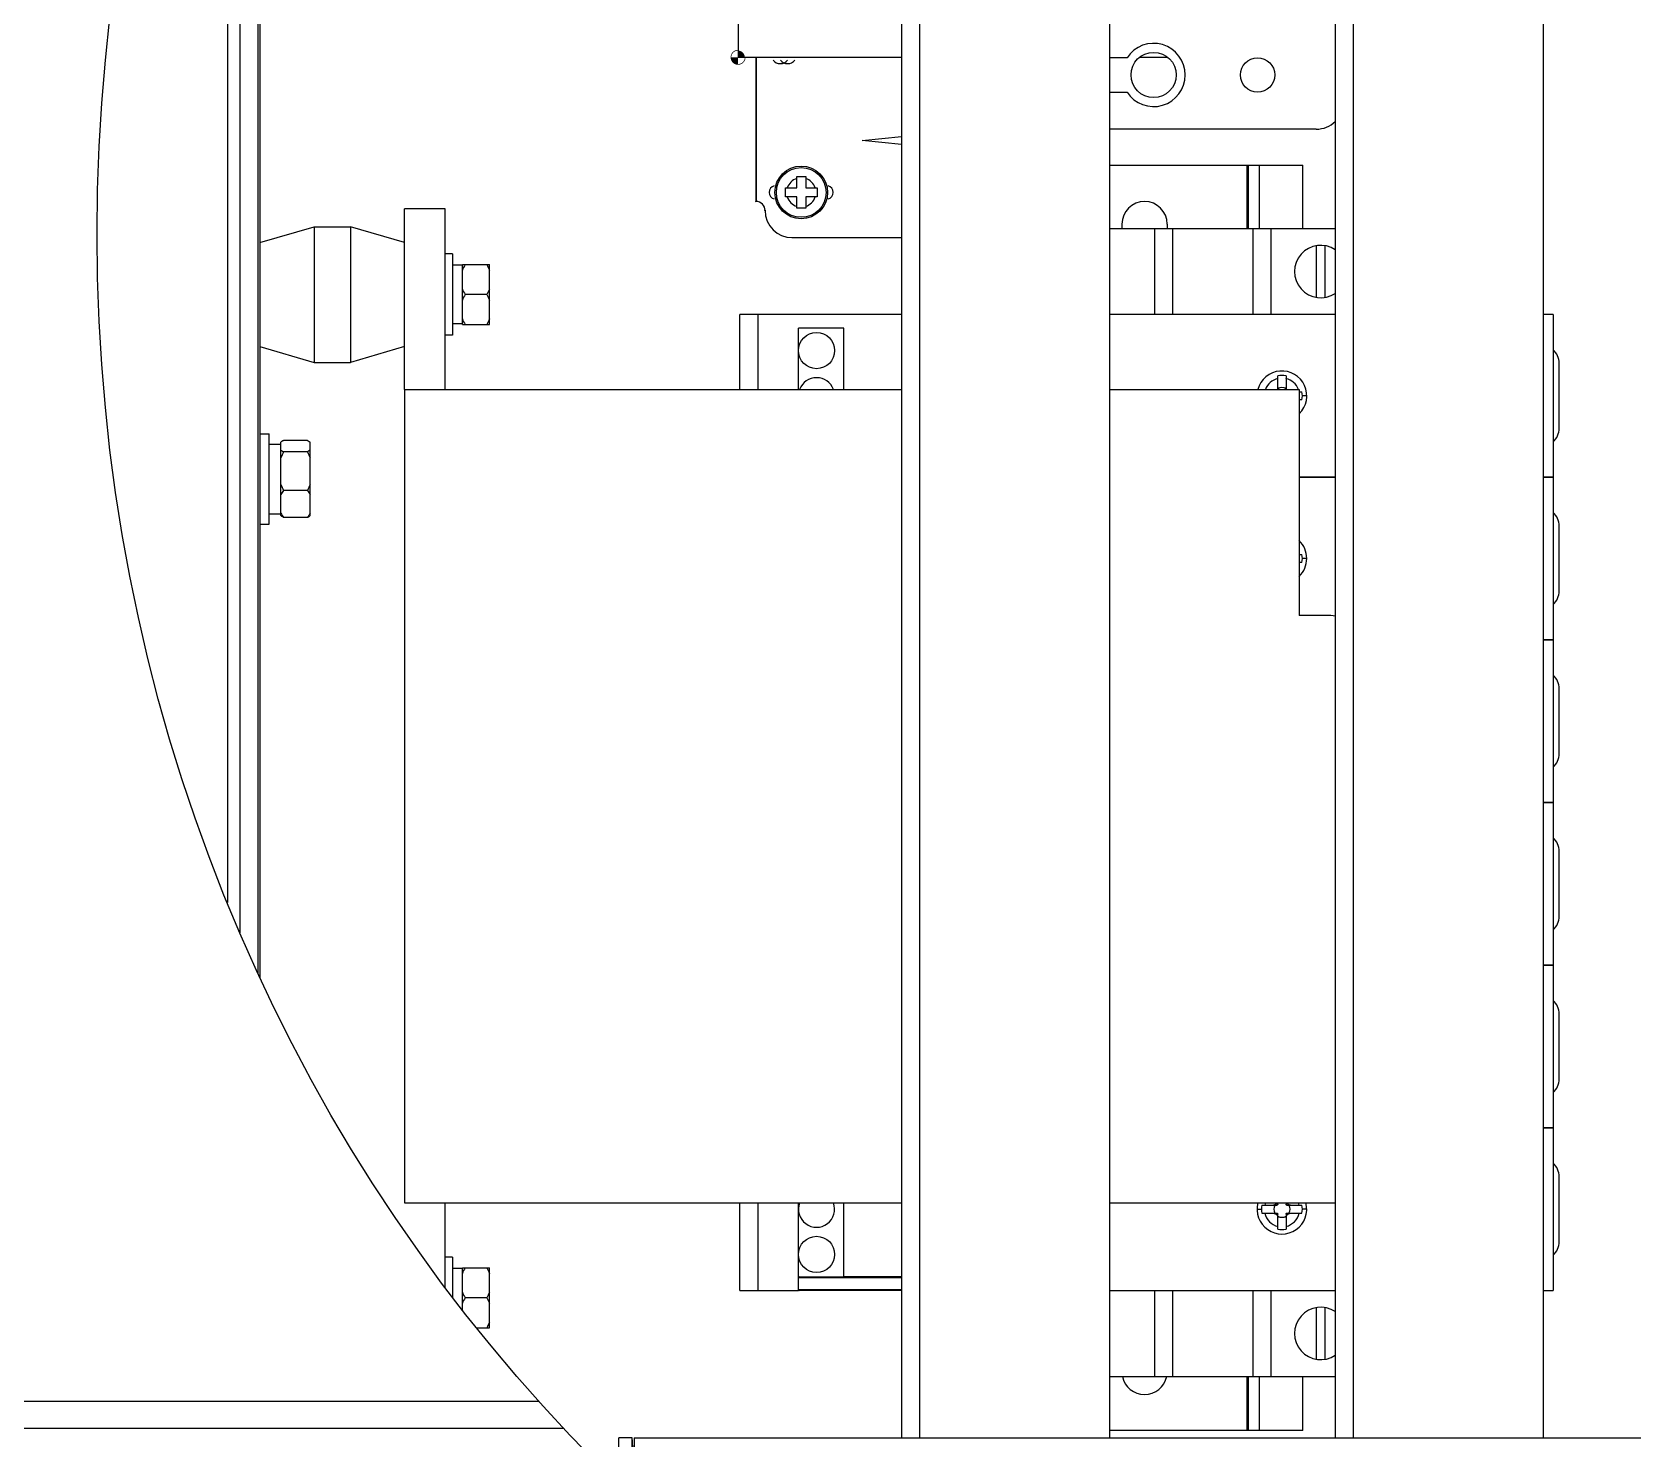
# Model space of a CAD drawing. Extents: x 59521 to 184406, y -1257 to 56672.
# Drawn here: x 80355.5 to 80532.7, y 13989.1 to 14144.8 of the extents above; entities that cross this region are included whole.
import ezdxf

# ---------------------------------------------------------------- set-up
doc = ezdxf.new("R2010")
doc.units = 0
doc.header["$MEASUREMENT"] = 0
doc.layers.get('0').update_dxf_attribs({"linetype": 'CONTINUOUS'})
for name, color, linetype in [('0340096-1C_3_0', 7, 'CONTINUOUS'), ('0340096-2C_3_0', 7, 'CONTINUOUS'), ('1903-03881_0', 7, 'CONTINUOUS'), ('2005-00089_0', 7, 'CONTINUOUS'), ('2025-00330_0', 7, 'CONTINUOUS'), ('2107-00009_0', 7, 'CONTINUOUS'), ('2303-00073-SM16-M4X5_0', 7, 'CONTINUOUS'), ('2401-00012-M3-8PWMC_0', 7, 'CONTINUOUS'), ('2401-00454-M5-10HWMC_0', 7, 'CONTINUOUS'), ('2401-00731-M4-12HWMC_0', 7, 'CONTINUOUS'), ('4102-06100_0', 7, 'CONTINUOUS'), ('4204-00028-140MM_0', 7, 'CONTINUOUS'), ('4209-00110-136C_0', 7, 'CONTINUOUS'), ('4215-12634_1_0', 7, 'CONTINUOUS'), ('4215-12638_1_0', 7, 'CONTINUOUS'), ('4215-19371_3_0', 7, 'CONTINUOUS'), ('4215-19378_0', 7, 'CONTINUOUS'), ('4215-19383_0', 7, 'CONTINUOUS'), ('650024_5_0', 7, 'CONTINUOUS'), ('DT-240_0', 7, 'CONTINUOUS'), ('JTB650-00_AF1_5_0', 7, 'CONTINUOUS'), ('PRT0003_0', 7, 'CONTINUOUS')]:
    doc.layers.add(name, color=color, linetype=linetype)

# ---------------------------------------------------------------- blocks, each defined once
blk = doc.blocks.new('A$C2059127E')
at = {"color": 87}
blk.add_ellipse((1420.13, 304.92), major_axis=(0, 188.03), ratio=0.950994, dxfattribs=at)
at = {"layer": '0340096-1C_3_0', "color": 87, "linetype": 'Continuous'}
for p, q in [((1402.45, 260), (1401.35, 260)), ((1402.45, 260), (1402.45, 242)), ((1402.45, 242), (1401.35, 242)), ((1401.35, 242), (1402.45, 242)), ((1402.45, 242), (1402.45, 224)), ((1402.45, 224), (1401.35, 224)), ((1401.35, 224), (1402.45, 224)), ((1402.45, 224), (1402.45, 206)), ((1402.45, 206), (1401.35, 206)), ((1401.35, 206), (1402.45, 206)), ((1402.45, 206), (1402.45, 188)), ((1312.45, 188), (1312.45, 197.7)), ((1314.45, 197.7), (1314.45, 188)), ((1318.95, 188), (1318.95, 197.7)), ((1323.95, 189.5), (1323.95, 197.7)), ((1312.45, 188), (1318.95, 188)), ((1330.35, 189.5), (1323.95, 189.5)), ((1353.35, 188), (1378.35, 188)), ((1401.35, 188), (1402.45, 188))]:
    blk.add_line(p, q, dxfattribs=at)
blk.add_arc((1372.45, 197), 2.75, 165.2517, 14.7501, dxfattribs=at)
at = {"layer": '0340096-2C_3_0', "color": 87, "linetype": 'Continuous'}
for p, q in [((1318.95, 189.5), (1323.95, 189.5)), ((1330.35, 189.4), (1318.95, 189.4)), ((1318.95, 188.1), (1318.95, 189.4)), ((1318.95, 188.1), (1330.35, 188.1)), ((1330.35, 188), (1318.95, 188)), ((1323.95, 189.5), (1330.35, 189.5))]:
    blk.add_line(p, q, dxfattribs=at)
for centre, start, end in [((1319.05, 189.4), 90, 180), ((1319.05, 188.1), 180, 270)]:
    blk.add_arc(centre, 0.1, start, end, dxfattribs=at)
at = {"layer": '1903-03881_0', "color": 87, "linetype": 'Continuous'}
for p, q in [((1355.31, 324.4), (1353.35, 324.4)), ((1353.35, 320.6), (1355.31, 320.6)), ((1376.25, 316.5), (1353.35, 316.5))]:
    blk.add_line(p, q, dxfattribs=at)
blk.add_circle((1369.75, 322.5), 1.9, dxfattribs=at)
for centre, radius, start, end in [((1358.25, 322.5), 3.5, 212.8783, 147.1217), ((1376.25, 319.5), 3, 270, 314.4906)]:
    blk.add_arc(centre, radius, start, end, dxfattribs=at)
at = {"layer": '2005-00089_0', "color": 87, "linetype": 'Continuous'}
for p, q in [((1279.85, 307.7), (1275.35, 307.7)), ((1275.35, 287.7), (1275.35, 307.7)), ((1279.85, 287.7), (1279.85, 307.7)), ((1275.35, 287.7), (1330.35, 287.7)), ((1275.35, 287.7), (1275.35, 197.7)), ((1353.35, 287.7), (1374.35, 287.7)), ((1374.35, 287.7), (1374.35, 262.7)), ((1377.35, 262.7), (1374.35, 262.7)), ((1275.35, 197.7), (1330.35, 197.7)), ((1279.85, 188.32), (1279.85, 197.7)), ((1353.35, 197.7), (1378.35, 197.7))]:
    blk.add_line(p, q, dxfattribs=at)
blk.add_arc((1377.35, 257.7), 5, 78.4333, 90, dxfattribs=at)
at = {"layer": '2025-00330_0', "color": 87, "linetype": 'Continuous'}
for p, q in [((1330.35, 296), (1312.45, 296)), ((1312.45, 287.7), (1312.45, 296)), ((1314.45, 296), (1314.45, 287.7)), ((1378.35, 296), (1353.35, 296)), ((1402.45, 296), (1401.35, 296)), ((1402.45, 296), (1402.45, 278)), ((1323.95, 294.5), (1318.95, 294.5)), ((1318.95, 287.7), (1318.95, 294.5)), ((1323.95, 287.7), (1323.95, 294.5)), ((1378.35, 278), (1374.35, 278)), ((1374.35, 278), (1378.35, 278)), ((1402.45, 278), (1401.35, 278)), ((1401.35, 278), (1402.45, 278)), ((1402.45, 278), (1402.45, 260)), ((1401.35, 260), (1402.45, 260))]:
    blk.add_line(p, q, dxfattribs=at)
for centre, end in [((1372.45, 287), 165.2517), ((1372.45, 269), 46.1289)]:
    blk.add_arc(centre, 2.75, 313.8428, end, dxfattribs=at)
at = {"layer": '2107-00009_0', "color": 87, "linetype": 'Continuous'}
for p, q in [((1353.35, 305.5), (1378.35, 305.5)), ((1358.35, 305.5), (1358.35, 296)), ((1360.35, 305.5), (1360.35, 296)), ((1369.25, 296), (1369.25, 305.5)), ((1371.25, 296), (1371.25, 305.5)), ((1376.25, 303.61), (1376.25, 297.89)), ((1377.25, 297.89), (1377.25, 303.61)), ((1358.35, 188), (1358.35, 178.5)), ((1360.35, 188), (1360.35, 178.5)), ((1369.25, 178.5), (1369.25, 188)), ((1371.25, 178.5), (1371.25, 188)), ((1376.25, 186.11), (1376.25, 180.39)), ((1377.25, 180.39), (1377.25, 186.11)), ((1353.35, 178.5), (1378.35, 178.5))]:
    blk.add_line(p, q, dxfattribs=at)
for centre in [(1376.75, 300.75), (1376.75, 183.25)]:
    blk.add_arc(centre, 2.9, 56.3372, 303.6628, dxfattribs=at)
at = {"layer": '2303-00073-SM16-M4X5_0', "color": 87, "linetype": 'Continuous'}
for p, q in [((1259.35, 303.95), (1265.35, 305.7)), ((1265.35, 305.7), (1269.35, 305.7)), ((1265.35, 305.7), (1265.35, 290.7)), ((1275.35, 303.95), (1269.35, 305.7)), ((1269.35, 305.7), (1269.35, 290.7)), ((1259.35, 292.45), (1265.35, 290.7)), ((1275.35, 292.45), (1269.35, 290.7)), ((1265.35, 290.7), (1269.35, 290.7))]:
    blk.add_line(p, q, dxfattribs=at)
at = {"layer": '2401-00012-M3-8PWMC_0', "color": 87, "linetype": 'Continuous'}
for p, q in [((1318.75, 311.25), (1319.75, 311.25)), ((1318.75, 310), (1318.75, 311.25)), ((1319.75, 311.25), (1319.75, 310)), ((1317.5, 310), (1318.75, 310)), ((1317.5, 309), (1317.5, 310)), ((1318.75, 309), (1317.5, 309)), ((1318.75, 307.75), (1318.75, 309)), ((1319.75, 310), (1321, 310)), ((1321, 309), (1319.75, 309)), ((1319.75, 309), (1319.75, 307.75)), ((1321, 310), (1321, 309)), ((1319.75, 307.75), (1318.75, 307.75))]:
    blk.add_line(p, q, dxfattribs=at)
for radius in [2.92, 2.75]:
    blk.add_circle((1319.25, 309.5), radius, dxfattribs=at)
for start, end in [(107.9202, 162.0798), (17.9202, 72.0798), (197.9202, 252.0798), (287.9202, 342.0798)]:
    blk.add_arc((1319.25, 309.5), 1.62, start, end, dxfattribs=at)
at = {"layer": '2401-00454-M5-10HWMC_0', "color": 87, "linetype": 'Continuous'}
for p, q in [((1259.35, 282.8), (1260.35, 282.8)), ((1260.35, 272.8), (1260.35, 282.8)), ((1261.65, 273.74), (1261.65, 281.86)), ((1264.6, 282.06), (1261.95, 282.06)), ((1264.9, 273.74), (1264.9, 281.86)), ((1260.35, 281.65), (1261.65, 281.65)), ((1264.6, 280.79), (1261.95, 280.79)), ((1264.6, 276.53), (1261.95, 276.53)), ((1260.35, 273.95), (1261.65, 273.95)), ((1264.6, 273.54), (1261.95, 273.54)), ((1259.35, 272.8), (1260.35, 272.8))]:
    blk.add_line(p, q, dxfattribs=at)
for points, knots in [([(1261.95, 282.06), (1261.92, 282.04), (1261.82, 281.98), (1261.72, 281.92), (1261.65, 281.86)], [0, 0, 0, 0, 0.264797, 1, 1, 1, 1]), ([(1264.6, 282.06), (1264.63, 282.04), (1264.73, 281.98), (1264.83, 281.92), (1264.9, 281.86)], [0, 0, 0, 0, 0.264797, 1, 1, 1, 1]), ([(1261.65, 280.99), (1261.67, 280.97), (1261.77, 280.9), (1261.87, 280.84), (1261.95, 280.79)], [0, 0, 0, 0, 0.234567, 1, 1, 1, 1]), ([(1264.9, 280.99), (1264.88, 280.97), (1264.78, 280.9), (1264.68, 280.84), (1264.6, 280.79)], [0, 0, 0, 0, 0.234567, 1, 1, 1, 1]), ([(1261.95, 273.54), (1261.92, 273.56), (1261.82, 273.62), (1261.72, 273.68), (1261.65, 273.74)], [0, 0, 0, 0, 0.264797, 1, 1, 1, 1]), ([(1264.6, 273.54), (1264.63, 273.56), (1264.73, 273.62), (1264.83, 273.68), (1264.9, 273.74)], [0, 0, 0, 0, 0.264797, 1, 1, 1, 1])]:
    blk.add_open_spline(points, degree=3, knots=knots, dxfattribs=at)
for points in [[(1261.95, 280.79), (1261.84, 280.58), (1261.74, 280.35), (1261.65, 280.12)], [(1264.6, 280.79), (1264.71, 280.58), (1264.81, 280.35), (1264.9, 280.12)], [(1261.65, 277.2), (1261.74, 276.97), (1261.84, 276.75), (1261.95, 276.53)], [(1261.95, 276.53), (1261.84, 276.38), (1261.74, 276.23), (1261.65, 276.06)], [(1264.9, 277.2), (1264.81, 276.97), (1264.71, 276.75), (1264.6, 276.53)], [(1264.6, 276.53), (1264.71, 276.38), (1264.81, 276.23), (1264.9, 276.06)], [(1261.65, 274.01), (1261.74, 273.85), (1261.84, 273.69), (1261.95, 273.54)], [(1264.9, 274.01), (1264.81, 273.85), (1264.71, 273.69), (1264.6, 273.54)]]:
    blk.add_open_spline(points, degree=3, dxfattribs=at)
at = {"layer": '2401-00731-M4-12HWMC_0', "color": 87, "linetype": 'Continuous'}
for p, q in [((1280.65, 302.7), (1279.85, 302.7)), ((1280.65, 302.7), (1280.65, 293.7)), ((1281.75, 301.45), (1280.65, 301.45)), ((1281.75, 301.51), (1284.75, 301.51)), ((1281.75, 294.89), (1281.75, 301.51)), ((1284.75, 294.89), (1284.75, 301.51)), ((1284.45, 298.2), (1282.05, 298.2)), ((1281.75, 294.95), (1280.65, 294.95)), ((1281.75, 294.89), (1284.75, 294.89)), ((1280.65, 293.7), (1279.85, 293.7)), ((1280.65, 191.7), (1279.85, 191.7)), ((1280.65, 191.7), (1280.65, 187.27)), ((1281.75, 190.45), (1280.65, 190.45)), ((1281.75, 190.51), (1284.75, 190.51)), ((1281.75, 185.84), (1281.75, 190.51)), ((1284.75, 183.89), (1284.75, 190.51)), ((1284.45, 187.2), (1282.05, 187.2)), ((1283.29, 183.89), (1284.75, 183.89))]:
    blk.add_line(p, q, dxfattribs=at)
for points in [[(1282.05, 301.51), (1281.94, 301.32), (1281.83, 301.11), (1281.75, 300.9)], [(1284.45, 301.51), (1284.56, 301.32), (1284.67, 301.11), (1284.75, 300.9)], [(1281.75, 298.81), (1281.83, 298.6), (1281.94, 298.4), (1282.05, 298.2)], [(1282.05, 298.2), (1281.94, 298), (1281.83, 297.8), (1281.75, 297.59)], [(1284.75, 298.81), (1284.67, 298.6), (1284.56, 298.4), (1284.45, 298.2)], [(1284.45, 298.2), (1284.56, 298), (1284.67, 297.8), (1284.75, 297.59)], [(1281.75, 295.5), (1281.83, 295.29), (1281.94, 295.08), (1282.05, 294.89)], [(1284.75, 295.5), (1284.67, 295.29), (1284.56, 295.08), (1284.45, 294.89)], [(1282.05, 190.51), (1281.94, 190.32), (1281.83, 190.11), (1281.75, 189.9)], [(1284.45, 190.51), (1284.56, 190.32), (1284.67, 190.11), (1284.75, 189.9)], [(1281.75, 187.81), (1281.83, 187.6), (1281.94, 187.4), (1282.05, 187.2)], [(1284.75, 187.81), (1284.67, 187.6), (1284.56, 187.4), (1284.45, 187.2)], [(1282.05, 187.2), (1281.94, 187), (1281.83, 186.8), (1281.75, 186.59)], [(1284.45, 187.2), (1284.56, 187), (1284.67, 186.8), (1284.75, 186.59)], [(1284.75, 184.5), (1284.67, 184.29), (1284.56, 184.08), (1284.45, 183.89)]]:
    blk.add_open_spline(points, degree=3, dxfattribs=at)
at = {"layer": '4102-06100_0', "color": 87, "linetype": 'Continuous'}
for p, q in [((1312.26, 328.5), (1312.26, 324.45)), ((1312.26, 324.45), (1330.35, 324.45)), ((1314.25, 324.45), (1314.25, 308.5)), ((1314.25, 308.5), (1314.25, 324.45)), ((1356.69, 324.45), (1359.81, 324.45)), ((1326, 315.25), (1330.35, 315.69)), ((1330.35, 314.82), (1326, 315.25)), ((1318.25, 304.5), (1330.35, 304.5)), ((1318.25, 304.5), (1330.35, 304.5))]:
    blk.add_line(p, q, dxfattribs=at)
at = {"layer": '4102-06100_0', "color": 87, "linetype": 'Continuous', "const_width": 1.57}
blk.add_lwpolyline([(1312.26, 324.49, 2.414211), (1312.3, 324.45)], format="xyb", dxfattribs=at)
at = {"layer": '4102-06100_0', "color": 87, "linetype": 'Continuous'}
for centre in [(1314.25, 308.5), (1315.25, 307.5), (1318.25, 304.5)]:
    blk.add_circle(centre, 0.025, dxfattribs=at)
for centre, radius, start, end in [((1316.94, 324.75), 1, 216.872, 323.128), ((1317.74, 324.75), 1, 216.872, 323.128), ((1316.45, 309.5), 0.75, 104.9089, 255.0911), ((1322.05, 309.5), 0.75, 284.9117, 75.0883), ((1314.25, 307.5), 1, 0, 90), ((1314.25, 307.5), 1, 0, 90), ((1318.25, 307.5), 3, 180, 270), ((1318.25, 307.5), 3, 180, 270)]:
    blk.add_arc(centre, radius, start, end, dxfattribs=at)
at = {"layer": '4204-00028-140MM_0', "color": 87, "linetype": 'Continuous'}
for p, q in [((1353.35, 312.5), (1374.75, 312.5)), ((1368.55, 312.5), (1368.55, 305.5)), ((1368.75, 305.5), (1368.75, 312.5)), ((1369.95, 305.5), (1369.95, 312.5)), ((1374.75, 305.5), (1374.75, 312.5)), ((1354.75, 306), (1354.75, 305.5)), ((1359.75, 306), (1359.75, 305.5)), ((1368.55, 178.5), (1368.55, 172.5)), ((1368.75, 172.5), (1368.75, 178.5)), ((1369.95, 172.5), (1369.95, 178.5)), ((1374.75, 172.5), (1374.75, 178.5)), ((1374.75, 172.5), (1353.35, 172.5))]:
    blk.add_line(p, q, dxfattribs=at)
for centre, start, end in [((1357.25, 306), 0, 180), ((1357.25, 179), 191.6752, 348.3248)]:
    blk.add_arc(centre, 2.5, start, end, dxfattribs=at)
at = {"layer": '4209-00110-136C_0', "color": 87, "linetype": 'Continuous'}
for p, q in [((1259.15, 223.07), (1259.15, 386.77)), ((1257.15, 227.57), (1257.15, 382.27))]:
    blk.add_line(p, q, dxfattribs=at)
at = {"layer": '4215-12634_1_0', "color": 87, "linetype": 'Continuous'}
blk.add_line((1259.35, 365.66), (1259.35, 222.64), dxfattribs=at)
at = {"layer": '4215-12638_1_0', "color": 87, "linetype": 'Continuous'}
blk.add_line((1255.75, 378.92), (1255.75, 230.92), dxfattribs=at)
at = {"layer": '4215-19371_3_0', "color": 87, "linetype": 'Continuous'}
for p, q in [((1290.23, 175.71), (434.75, 175.71)), ((1292.97, 172.73), (434.75, 172.73))]:
    blk.add_line(p, q, dxfattribs=at)
at = {"layer": '4215-19378_0', "color": 87, "linetype": 'Continuous'}
for p, q in [((1300.55, 171.7), (1299.05, 171.7)), ((1299.05, 166.56), (1299.05, 171.7)), ((1300.55, 165.12), (1300.55, 171.7)), ((1300.75, 171.7), (1516.35, 171.7)), ((1300.75, 171.7), (1300.75, 164.93))]:
    blk.add_line(p, q, dxfattribs=at)
blk.add_open_spline([(1300.7, 170.28), (1300.61, 170.75), (1300.55, 171.23), (1300.55, 171.7)], degree=3, dxfattribs=at)
at = {"layer": '4215-19383_0', "color": 87, "linetype": 'Continuous'}
blk.add_circle((1358.25, 322.5), 2.5, dxfattribs=at)
at = {"layer": '650024_5_0', "color": 87, "linetype": 'Continuous'}
for p, q in [((1403.13, 283.4), (1403.13, 290.6)), ((1403.13, 265.4), (1403.13, 272.6)), ((1403.13, 247.4), (1403.13, 254.6)), ((1403.13, 229.4), (1403.13, 236.6)), ((1403.13, 211.4), (1403.13, 218.6)), ((1403.13, 193.4), (1403.13, 200.6))]:
    blk.add_line(p, q, dxfattribs=at)
for centre, start, end in [((1401.13, 290.6), 0, 48.4614), ((1401.13, 283.4), 311.5386, 0), ((1401.13, 272.6), 0, 48.4614), ((1401.13, 265.4), 311.5386, 0), ((1401.13, 254.6), 0, 48.4614), ((1401.13, 247.4), 311.5386, 0), ((1401.13, 236.6), 0, 48.4614), ((1401.13, 229.4), 311.5386, 0), ((1401.13, 218.6), 0, 48.4614), ((1401.13, 211.4), 311.5386, 0), ((1401.13, 200.6), 0, 48.4614), ((1401.13, 193.4), 311.5386, 0)]:
    blk.add_arc(centre, 2, start, end, dxfattribs=at)
at = {"layer": 'DT-240_0', "color": 87, "linetype": 'Continuous'}
for p, q in [((1330.35, 332.7), (1330.35, 171.7)), ((1332.35, 332.7), (1332.35, 171.7)), ((1353.35, 332.7), (1353.35, 171.7)), ((1378.35, 332.7), (1378.35, 171.7)), ((1380.35, 332.7), (1380.35, 171.7)), ((1401.35, 332.7), (1401.35, 171.7))]:
    blk.add_line(p, q, dxfattribs=at)
at = {"layer": 'JTB650-00_AF1_5_0', "color": 87, "linetype": 'Continuous'}
for centre in [(1320.95, 292), (1320.95, 192)]:
    blk.add_circle(centre, 2, dxfattribs=at)
for centre, start, end in [((1320.95, 287), 20.5475, 159.4485), ((1320.95, 197), 159.4485, 20.5475)]:
    blk.add_arc(centre, 2, start, end, dxfattribs=at)
at = {"layer": 'PRT0003_0', "color": 87, "linetype": 'Continuous'}
for p, q in [((1372, 287.7), (1372, 289.21)), ((1372.9, 289.21), (1372.9, 287.7)), ((1374.36, 287.45), (1374.66, 287.45)), ((1374.66, 286.55), (1374.36, 286.55)), ((1375.2, 287), (1374.71, 287)), ((1374.36, 269.45), (1374.66, 269.45)), ((1374.66, 268.55), (1374.36, 268.55)), ((1375.2, 269), (1374.71, 269)), ((1369.7, 197), (1370.19, 197)), ((1370.24, 197.45), (1371.9, 197.45)), ((1372, 197.55), (1372, 197.7)), ((1372.9, 197.7), (1372.9, 197.55)), ((1373, 197.45), (1374.66, 197.45)), ((1375.2, 197), (1374.71, 197)), ((1370.24, 196.55), (1371.9, 196.55)), ((1372, 194.79), (1372, 196.45)), ((1372.9, 196.45), (1372.9, 194.79)), ((1373, 196.55), (1374.66, 196.55))]:
    blk.add_line(p, q, dxfattribs=at)
for centre, radius, start, end in [((1372.45, 287), 1.96, 103.252, 159.0327), ((1372.45, 287), 2.26, 78.4931, 101.5069), ((1372.45, 287), 1.96, 20.9697, 76.748), ((1372.45, 287), 0.9, 60, 120), ((1372.45, 287), 2.26, 348.4931, 11.5069), ((1372.45, 269), 2.26, 348.4931, 11.5069), ((1372.45, 197), 2.26, 168.4931, 191.5069), ((1372.45, 197), 1.96, 159.0327, 166.7498), ((1372.45, 197), 0.9, 150, 210), ((1372.45, 197), 0.9, 330, 30), ((1372.45, 197), 1.96, 13.2502, 20.9697), ((1372.45, 197), 2.26, 348.4931, 11.5069), ((1372.45, 197), 1.96, 193.2502, 256.7487), ((1372.45, 197), 0.9, 240, 300), ((1372.45, 197), 1.96, 283.252, 346.7498), ((1372.45, 197), 2.26, 258.4931, 281.5069)]:
    blk.add_arc(centre, radius, start, end, dxfattribs=at)
for points in [[(1372, 287.94), (1372, 287.86), (1371.98, 287.77), (1371.94, 287.7)], [(1372.96, 287.7), (1372.92, 287.77), (1372.9, 287.86), (1372.9, 287.94)]]:
    blk.add_open_spline(points, degree=3, dxfattribs=at)
for points, knots in [([(1371.94, 197.7), (1371.89, 197.63), (1371.77, 197.5), (1371.59, 197.45), (1371.51, 197.45)], [0, 0, 0, 0, 0.501112, 1, 1, 1, 1]), ([(1372, 197.55), (1372, 197.53), (1371.98, 197.47), (1371.92, 197.45), (1371.9, 197.45)], [0, 0, 0, 0, 0.494552, 1, 1, 1, 1]), ([(1373, 197.45), (1372.98, 197.45), (1372.92, 197.47), (1372.9, 197.53), (1372.9, 197.55)], [0, 0, 0, 0, 0.494552, 1, 1, 1, 1]), ([(1373.39, 197.45), (1373.31, 197.45), (1373.13, 197.5), (1373.01, 197.63), (1372.96, 197.7)], [0, 0, 0, 0, 0.498897, 1, 1, 1, 1]), ([(1371.51, 196.55), (1371.63, 196.55), (1371.89, 196.44), (1372, 196.18), (1372, 196.06)], [0, 0, 0, 0, 0.500007, 1, 1, 1, 1]), ([(1371.9, 196.55), (1371.92, 196.55), (1371.98, 196.53), (1372, 196.47), (1372, 196.45)], [0, 0, 0, 0, 0.494551, 1, 1, 1, 1]), ([(1372.9, 196.45), (1372.9, 196.47), (1372.92, 196.53), (1372.98, 196.55), (1373, 196.55)], [0, 0, 0, 0, 0.494551, 1, 1, 1, 1]), ([(1372.9, 196.06), (1372.9, 196.18), (1373.01, 196.44), (1373.27, 196.55), (1373.39, 196.55)], [0, 0, 0, 0, 0.500007, 1, 1, 1, 1])]:
    blk.add_open_spline(points, degree=3, knots=knots, dxfattribs=at)

msp = doc.modelspace()

# ---------------------------------------------------------------- block references
at = {"color": 3}
msp.add_blockref('A$C2059127E', (79121.361, 13817.528), dxfattribs=at)

doc.saveas('drawing.dxf')
